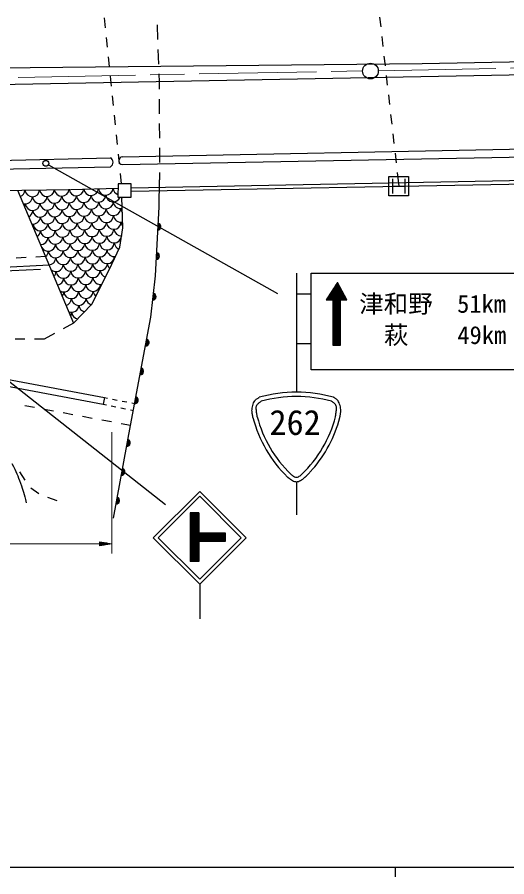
# Model space of a CAD drawing. Units: millimetres, scale not verified. Extents: x 40000 to 680000, y 20000 to 380000.
# Drawn here: x 129386 to 179397, y 204000 to 291900 of the extents above; entities that cross this region are included whole.
import ezdxf
from ezdxf.enums import TextEntityAlignment as Align

# ---------------------------------------------------------------- set-up
doc = ezdxf.new("R2010")
doc.units = ezdxf.units.MM
doc.header["$LTSCALE"] = 1000
doc.linetypes.add('CHAIN', pattern=[18.5, 12, -1.5, 3.5, -1.5])
for name, color, linetype, lineweight in [('M-BGD', 7, 'Continuous', 25), ('M-BMK', 2, 'CHAIN', 13), ('M-BMK-SRVR', 3, 'Continuous', 25), ('M-STR-HTXT', 7, 'Continuous', 13), ('M-STR-STR1', 1, 'Continuous', 25), ('M-STR-STRC', 7, 'Continuous', 25), ('M-STR-STRD', 7, 'Continuous', 25), ('M-TTL-BAND', 7, 'Continuous', 25)]:
    doc.layers.add(name, color=color, linetype=linetype, lineweight=lineweight)
doc.styles.add('ＭＳ ゴシック', font='')
doc.styles.get('ＭＳ ゴシック').set_extended_font_data('MS Gothic')

msp = doc.modelspace()

# ---------------------------------------------------------------- hatches: boundary and pattern name
at = {"layer": 'M-STR-STRC'}
h = msp.add_hatch(dxfattribs=at)
h.set_pattern_fill('USER', color=256, style=0, pattern_type=2)
h.set_pattern_definition([(47.12185, (657201, 293546), (-58.29559, 54.1302), []), (137.12185, (657201, 293546), (-54.13291, -58.29851), [])])
h.paths.add_polyline_path([(162418, 263006), (163049, 263012), (162095, 264782), (160956, 263007), (161626, 263004), (161622, 258376), (162418, 258379)])
h = msp.add_hatch(dxfattribs=at)
h.set_pattern_fill('USER', color=256, style=0, pattern_type=2)
h.set_pattern_definition([(45, (-367627, 362397), (-70.7128, 70.7128), []), (135, (-367627, 362397), (-70.71634, -70.71634), [])])
h.paths.add_polyline_path([(150640, 238274), (150640, 239174), (147947, 239174), (147947, 241206), (147047, 241206), (147047, 236241), (147947, 236241), (147947, 238274)])

# ---------------------------------------------------------------- linework, layer by layer
at = {"layer": 'M-BGD'}
for p, q in [((143683, 291102), (143732, 289603)), ((143765, 288603), (143814, 287104)), ((143847, 286105), (143874, 285289)), ((143874, 285289), (143879, 284528)), ((143885, 283528), (143894, 282028)), ((143901, 281028), (143910, 279528)), ((143917, 278528), (143926, 277028)), ((141032, 274443), (223331, 276023)), ((143932, 276028), (143937, 275267)), ((143871, 272510), (143937, 275267)), ((114369, 273953), (134858, 274292)), ((134858, 274292), (139680, 274424)), ((139684, 274858), (139672, 273506)), ((141036, 274846), (139684, 274858)), ((141024, 273494), (141036, 274846)), ((129429, 274202), (135146, 260613)), ((139672, 273506), (141024, 273494)), ((140160, 270349), (140086, 273502)), ((143505, 265436), (143871, 272510)), ((139860, 268369), (140160, 270349)), ((138765, 266073), (139860, 268369)), ((130285, 267320), (129287, 267272)), ((132283, 267417), (131284, 267369)), ((82243, 264162), (132639, 266571)), ((121986, 265661), (131754, 266128)), ((137025, 262563), (138765, 266073)), ((143041, 261218), (143505, 265436)), ((135146, 260613), (137025, 262563)), ((140972, 250143), (143041, 261218)), ((135146, 260613), (134080, 260039)), ((133199, 259565), (132133, 258991)), ((130161, 258988), (129161, 258986)), ((132133, 258991), (131161, 258989)), ((128209, 254207), (138179, 252313)), ((128339, 254903), (138311, 253009)), ((138311, 253009), (138179, 252313)), ((138179, 252313), (138495, 252247)), ((138311, 253009), (138626, 252946)), ((139116, 252848), (139607, 252750)), ((140097, 252653), (140587, 252555)), ((141078, 252457), (141392, 252394)), ((131142, 251981), (130159, 252165)), ((133108, 251613), (132125, 251797)), ((135074, 251246), (134091, 251430)), ((138984, 252146), (139474, 252044)), ((139963, 251943), (140453, 251841)), ((140942, 251740), (141258, 251674)), ((137040, 250878), (136057, 251062)), ((139006, 250511), (138023, 250695)), ((139210, 240671), (140972, 250143)), ((140972, 250143), (139989, 250327)), ((129623, 245407), (130158, 244562)), ((130763, 243783), (131580, 243206)), ((132489, 242812), (133436, 242491))]:
    msp.add_line(p, q, dxfattribs=at)
for centre, radius, start, end in [((130927, 274286), 752, 185.18795, 357.28821), ((132427, 274319), 752, 185.18795, 357.28821), ((133927, 274351), 752, 185.18795, 357.28821), ((135426, 274384), 752, 185.18795, 357.28821), ((136926, 274416), 752, 185.18795, 357.28821), ((138426, 274448), 752, 185.18795, 357.28821), ((139925, 274481), 752, 185.18795, 250.51963), ((129428, 274254), 752, 291.36449, 357.28821), ((130193, 273570), 752, 255.18274, 357.28821), ((131692, 273603), 752, 185.18795, 357.28821), ((133192, 273635), 752, 185.18795, 357.28821), ((134692, 273668), 752, 185.18795, 357.28821), ((136191, 273700), 752, 185.18795, 357.28821), ((137691, 273732), 752, 185.18795, 357.28821), ((139190, 273765), 752, 185.18795, 339.69871), ((140690, 273797), 752, 203.03212, 216.96909), ((129458, 272854), 752, 334.0807, 357.28821), ((130958, 272887), 752, 185.18795, 357.28821), ((132457, 272919), 752, 185.18795, 357.28821), ((133957, 272952), 752, 185.18795, 357.28821), ((135456, 272984), 752, 185.18795, 357.28821), ((136956, 273016), 752, 185.18795, 357.28821), ((138456, 273049), 752, 185.18795, 357.28821), ((139955, 273081), 752, 185.18795, 282.11106), ((130223, 272171), 752, 297.07503, 357.28821), ((131722, 272203), 752, 185.18795, 357.28821), ((133222, 272236), 752, 185.18795, 357.28821), ((134722, 272268), 752, 185.18795, 357.28821), ((136221, 272300), 752, 185.18795, 357.28821), ((137721, 272333), 752, 185.18795, 357.28821), ((138486, 271649), 752, 185.18795, 357.28821), ((139221, 272365), 752, 185.18795, 357.28821), ((139986, 271682), 752, 185.18795, 282.33789), ((140720, 272398), 752, 185.18795, 217.34991), ((130988, 271487), 752, 262.08499, 357.28821), ((130253, 270771), 752, 342.204, 357.28821), ((131753, 270803), 752, 185.18795, 357.28821), ((132487, 271520), 752, 185.18795, 357.28821), ((133252, 270836), 752, 185.18795, 357.28821), ((133987, 271552), 752, 185.18795, 357.28821), ((134752, 270868), 752, 185.18795, 357.28821), ((135487, 271584), 752, 185.18795, 357.28821), ((136252, 270901), 752, 185.18795, 357.28821), ((136986, 271617), 752, 185.18795, 357.28821), ((137751, 270933), 752, 185.18795, 357.28821), ((139251, 270966), 752, 185.18795, 357.28821), ((140751, 270998), 752, 185.18795, 217.72727), ((143711, 270474), 354, 275.8411, 78.24628), ((143711, 270474), 283, 278.06514, 76.02224), ((131018, 270087), 752, 302.82845, 357.28821), ((132518, 270120), 752, 185.18795, 357.28821), ((134017, 270152), 752, 185.18795, 357.28821), ((135517, 270185), 752, 185.18795, 357.28821), ((137017, 270217), 752, 185.18795, 357.28821), ((138516, 270249), 752, 185.18795, 357.28821), ((140016, 270282), 752, 185.18795, 271.56166), ((143711, 270474), 212, 281.81147, 72.27591), ((143711, 270474), 142, 289.52319, 64.56418), ((143711, 270474), 100, 299.84086, 54.24652), ((143711, 270474), 100, 299.84086, 54.24652), ((131783, 269404), 752, 268.52247, 357.28821), ((133283, 269436), 752, 185.18795, 357.28821), ((134782, 269469), 752, 185.18795, 357.28821), ((136282, 269501), 752, 185.18795, 357.28821), ((137782, 269533), 752, 185.18795, 357.28821), ((139281, 269566), 752, 185.18795, 357.28821), ((140781, 269598), 752, 185.18795, 186.46561), ((131048, 268688), 752, 351.99044, 357.28821), ((132548, 268720), 752, 185.18795, 198.151), ((132548, 268720), 752, 207.48126, 357.28821), ((134048, 268753), 752, 185.18795, 357.28821), ((135547, 268785), 752, 185.18795, 357.28821), ((137047, 268817), 752, 185.18795, 357.28821), ((137812, 268134), 752, 185.18795, 357.28821), ((138547, 268850), 752, 185.18795, 357.28821), ((139311, 268166), 752, 185.18795, 277.37507), ((140046, 268882), 752, 185.18795, 248.56653), ((131813, 268004), 752, 308.68619, 357.28821), ((133313, 268037), 752, 185.18795, 357.28821), ((132578, 267320), 752, 274.64737, 357.28821), ((134078, 267353), 752, 185.18795, 357.28821), ((134813, 268069), 752, 185.18795, 357.28821), ((135577, 267385), 752, 185.18795, 357.28821), ((136312, 268101), 752, 185.18795, 357.28821), ((137077, 267418), 752, 185.18795, 357.28821), ((138577, 267450), 752, 185.18795, 357.28821), ((140076, 267483), 752, 185.18795, 194.40711), ((143557, 267478), 354, 275.8411, 78.24628), ((143557, 267478), 283, 278.06514, 76.02224), ((143557, 267478), 212, 281.81147, 72.27591), ((143557, 267478), 142, 289.52319, 64.56418), ((143557, 267478), 100, 299.84086, 54.24652), ((143557, 267478), 100, 299.84086, 54.24652), ((133343, 266637), 752, 229.03791, 357.28821), ((134843, 266669), 752, 185.18795, 357.28821), ((136342, 266702), 752, 185.18795, 357.28821), ((137842, 266734), 752, 185.18795, 357.28821), ((139342, 266766), 752, 185.18795, 227.32756), ((132608, 265921), 752, 314.72017, 357.28821), ((134108, 265953), 752, 185.18795, 357.28821), ((135608, 265986), 752, 185.18795, 357.28821), ((137107, 266018), 752, 185.18795, 357.28821), ((138607, 266050), 752, 185.18795, 253.70652), ((133373, 265237), 752, 280.56363, 357.28821), ((134873, 265270), 752, 185.18795, 357.28821), ((136373, 265302), 752, 185.18795, 357.28821), ((137138, 264618), 752, 185.18795, 357.28821), ((137872, 265334), 752, 185.18795, 282.49737), ((138637, 264651), 752, 185.18795, 200.1575), ((134138, 264554), 752, 239.92469, 357.28821), ((133404, 263838), 752, 321.02257, 357.28821), ((134903, 263870), 752, 185.18795, 357.28821), ((135638, 264586), 752, 185.18795, 357.28821), ((136403, 263902), 752, 185.18795, 357.28821), ((137903, 263935), 752, 185.18795, 230.0124), ((134169, 263154), 752, 286.34955, 357.28821), ((135668, 263186), 752, 185.18795, 357.28821), ((137168, 263219), 752, 185.18795, 253.99272), ((143219, 263333), 354, 272.50674, 74.91192), ((143219, 263333), 283, 274.73078, 72.68788), ((143219, 263333), 212, 278.47711, 68.94155), ((143219, 263333), 142, 286.18883, 61.22982), ((143219, 263333), 100, 296.5065, 50.91216), ((143219, 263333), 100, 296.5065, 50.91216), ((134934, 262470), 752, 248.55759, 357.28821), ((136433, 262503), 752, 185.18795, 256.8149), ((134199, 261754), 752, 327.72316, 357.28821), ((135698, 261787), 752, 185.18795, 259.72241), ((142504, 258639), 354, 268.21623, 70.62141), ((142504, 258639), 283, 270.44027, 68.39737), ((142504, 258639), 212, 274.1866, 64.65104), ((142504, 258639), 142, 281.89833, 56.93931), ((142504, 258639), 100, 292.21599, 46.62165), ((142504, 258639), 100, 292.21599, 46.62165), ((141953, 255690), 354, 268.21623, 70.62141), ((141953, 255690), 283, 270.44027, 68.39737), ((141953, 255690), 212, 274.1866, 64.65104), ((141953, 255690), 142, 281.89833, 56.93931), ((141953, 255690), 100, 292.21599, 46.62165), ((141953, 255690), 100, 292.21599, 46.62165), ((141402, 252742), 354, 268.21623, 70.62141), ((141402, 252742), 283, 270.44027, 68.39737), ((141402, 252742), 212, 274.1866, 64.65104), ((141402, 252742), 142, 281.89833, 56.93931), ((141402, 252742), 100, 292.21599, 46.62165), ((141402, 252742), 100, 292.21599, 46.62165), ((140586, 248366), 354, 268.26218, 70.66736), ((140586, 248366), 283, 270.48622, 68.44332), ((140586, 248366), 212, 274.23254, 64.69699), ((140586, 248366), 142, 281.94427, 56.98526), ((140586, 248366), 100, 292.26194, 46.6676), ((140586, 248366), 100, 292.26194, 46.6676), ((140038, 245417), 354, 268.26218, 70.66736), ((140038, 245417), 283, 270.48622, 68.44332), ((140038, 245417), 212, 274.23254, 64.69699), ((140038, 245417), 142, 281.94427, 56.98526), ((140038, 245417), 100, 292.26194, 46.6676), ((140038, 245417), 100, 292.26194, 46.6676), ((139489, 242467), 354, 268.26218, 70.66736), ((139489, 242467), 283, 270.48622, 68.44332), ((139489, 242467), 212, 274.23254, 64.69699), ((139489, 242467), 142, 281.94427, 56.98526), ((139489, 242467), 100, 292.26194, 46.6676), ((139489, 242467), 100, 292.26194, 46.6676)]:
    msp.add_arc(centre, radius, start, end, dxfattribs=at)
msp.add_open_spline([(128847, 246267), (129299, 245335), (129440, 245053), (129728, 244238), (129997, 243479), (130069, 243195), (130294, 242257)], degree=3, knots=[0, 0, 0, 0, 1, 1, 1, 2, 2, 2, 2], dxfattribs=at)
at = {"layer": 'M-BMK'}
for p, q in [((166274, 286417), (234514, 287760)), ((110982, 285383), (164674, 286415))]:
    msp.add_line(p, q, dxfattribs=at)
at = {"layer": 'M-BMK-SRVR'}
msp.add_circle((165474, 286395), 800, dxfattribs=at)
at = {"layer": 'M-STR-HTXT'}
for p, q in [((139035, 249473), (139035, 237052)), ((139035, 238052), (137785, 238260)), ((137785, 238260), (137785, 237843)), ((138035, 238218), (137785, 238218)), ((137785, 238052), (67377, 238052)), ((137785, 238177), (138285, 238177)), ((138535, 238135), (137785, 238135)), ((137785, 238093), (138785, 238093)), ((139035, 238052), (137785, 237843)), ((139035, 238052), (137785, 238052)), ((137785, 238010), (138785, 238010)), ((138535, 237968), (137785, 237968)), ((137785, 237927), (138285, 237927)), ((138035, 237885), (137785, 237885))]:
    msp.add_line(p, q, dxfattribs=at)
at = {"layer": 'M-STR-STR1'}
for p, q in [((166403, 291900), (166515, 290906)), ((166403, 291900), (166515, 290906)), ((138264, 291823), (138366, 290828)), ((138264, 291823), (138366, 290828)), ((138468, 289833), (138570, 288838)), ((138468, 289833), (138570, 288838)), ((166628, 289913), (166740, 288919)), ((166628, 289913), (166740, 288919)), ((138672, 287843), (138774, 286849)), ((138672, 287843), (138774, 286849)), ((166853, 287925), (166966, 286932)), ((166853, 287925), (166966, 286932)), ((138876, 285854), (138978, 284859)), ((138876, 285854), (138978, 284859)), ((167078, 285938), (167191, 284944)), ((167078, 285938), (167191, 284944)), ((167303, 283951), (167416, 282957)), ((167303, 283951), (167416, 282957)), ((139080, 283864), (139182, 282870)), ((139080, 283864), (139182, 282870)), ((139284, 281875), (139386, 280880)), ((139284, 281875), (139386, 280880)), ((167529, 281964), (167641, 280970)), ((167529, 281963), (167641, 280970)), ((139488, 279885), (139590, 278890)), ((139488, 279885), (139590, 278890)), ((167754, 279976), (167867, 278983)), ((167754, 279976), (167866, 278983)), ((139692, 277896), (139795, 276901)), ((139692, 277896), (139794, 276901)), ((167979, 277989), (168092, 276995)), ((167979, 277989), (168092, 276995)), ((139897, 275906), (140004, 274855)), ((139897, 275906), (140004, 274855)), ((141029, 274116), (223341, 275654)), ((141029, 274116), (223341, 275654)), ((168204, 276002), (168360, 274627)), ((168204, 276002), (168360, 274627))]:
    msp.add_line(p, q, dxfattribs=at)
at = {"layer": 'M-STR-STRC'}
for p, q in [((132578, 276810), (155970, 263631)), ((101683, 275806), (144546, 242087)), ((167360, 273627), (167360, 275627)), ((167360, 275627), (169360, 275627)), ((167735, 275377), (167735, 273877)), ((168985, 275377), (168985, 273877)), ((169360, 275627), (169360, 273627)), ((167735, 274627), (168985, 274627)), ((169360, 273627), (167360, 273627)), ((157904, 265742), (157904, 253559)), ((159415, 255827), (159415, 265742)), ((159415, 265742), (180366, 265742)), ((157904, 263605), (159415, 263605)), ((157904, 258537), (159415, 258537)), ((180366, 255827), (159415, 255827)), ((157903, 244401), (157903, 241015)), ((143291, 238668), (148029, 243405)), ((143786, 238668), (148029, 242911)), ((148029, 243405), (152767, 238668)), ((148029, 242911), (152272, 238668)), ((147047, 241206), (147047, 236241)), ((147947, 241206), (147047, 241206)), ((147947, 241206), (147947, 239174)), ((147947, 239174), (150640, 239174)), ((150640, 239174), (150640, 238274)), ((143291, 238668), (148029, 233930)), ((143786, 238668), (148029, 234425)), ((150640, 238274), (147947, 238274)), ((147947, 238274), (147947, 236241)), ((148029, 234425), (152272, 238668)), ((148029, 233930), (152767, 238668)), ((147947, 236241), (147047, 236241)), ((148029, 233930), (148029, 230375))]:
    msp.add_line(p, q, dxfattribs=at)
msp.add_lwpolyline([(162418, 263006), (163049, 263012), (162095, 264782), (160956, 263007), (161626, 263004), (161622, 258376), (162418, 258379)], close=True, dxfattribs=at)
msp.add_circle((132310, 276956), 305, dxfattribs=at)
for centre, radius, start, end in [((157903, 239470), 14089, 74.37436, 105.62533), ((157903, 239470), 13639, 74.69511, 105.30489), ((166068, 254228), 13024, 194.53156, 225.907), ((166068, 254228), 12574, 194.63957, 226.12), ((149738, 254228), 12574, 313.88, 345.36043), ((149738, 254228), 13024, 318.73123, 345.42803)]:
    msp.add_arc(centre, radius, start, end, dxfattribs=at)
for points, knots in [([(153461, 250960), (153461, 250961), (153461, 250962), (153461, 250962), (153461, 250964), (153460, 250967), (153460, 250968), (153460, 250970), (153459, 250974), (153459, 250976), (153459, 250978), (153458, 250983), (153458, 250985), (153451, 251028), (153430, 251158), (153423, 251201), (153417, 251235), (153399, 251335), (153394, 251369), (153390, 251397), (153378, 251483), (153375, 251512), (153372, 251541), (153367, 251627), (153368, 251655), (153369, 251707), (153379, 251862), (153386, 251914), (153394, 251970), (153426, 252139), (153440, 252194), (153454, 252248), (153506, 252409), (153528, 252460), (153548, 252506), (153622, 252635), (153650, 252677), (153661, 252694), (153706, 252741), (153721, 252756), (153738, 252772), (153790, 252815), (153808, 252828), (153829, 252844), (153895, 252890), (153916, 252905), (153944, 252924), (154026, 252981), (154054, 253000), (154058, 253003), (154069, 253011), (154073, 253014), (154077, 253016), (154087, 253024), (154091, 253026), (154093, 253028), (154101, 253033), (154103, 253035), (154104, 253036), (154107, 253038), (154108, 253038)], [0, 0, 0, 0, 1, 1, 1, 2, 2, 2, 3, 3, 3, 4, 4, 4, 5, 5, 5, 6, 6, 6, 7, 7, 7, 8, 8, 8, 9, 9, 9, 10, 10, 10, 11, 11, 11, 12, 12, 12, 13, 13, 13, 14, 14, 14, 15, 15, 15, 16, 16, 16, 17, 17, 17, 18, 18, 18, 19, 19, 19, 20, 20, 20, 20]), ([(153903, 251050), (153901, 251063), (153896, 251101), (153894, 251114), (153889, 251146), (153875, 251243), (153871, 251275), (153865, 251318), (153848, 251446), (153842, 251488), (153836, 251532), (153819, 251664), (153815, 251708), (153811, 251746), (153798, 251861), (153797, 251900), (153797, 251933), (153800, 252032), (153806, 252064), (153812, 252095), (153843, 252186), (153858, 252213), (153876, 252246), (153945, 252333), (153970, 252361), (153989, 252382), (154053, 252437), (154075, 252456), (154096, 252473), (154161, 252524), (154183, 252541), (154200, 252553), (154251, 252590), (154269, 252602), (154275, 252607), (154296, 252621), (154303, 252625)], [0, 0, 0, 0, 1, 1, 1, 2, 2, 2, 3, 3, 3, 4, 4, 4, 5, 5, 5, 6, 6, 6, 7, 7, 7, 8, 8, 8, 9, 9, 9, 10, 10, 10, 11, 11, 11, 12, 12, 12, 12]), ([(161903, 251050), (161905, 251063), (161910, 251101), (161912, 251114), (161917, 251146), (161930, 251243), (161935, 251275), (161941, 251318), (161958, 251446), (161964, 251488), (161969, 251532), (161986, 251664), (161991, 251708), (161995, 251746), (162008, 251861), (162009, 251900), (162009, 251933), (162006, 252032), (162000, 252064), (161994, 252095), (161963, 252186), (161948, 252213), (161930, 252246), (161861, 252333), (161836, 252361), (161817, 252382), (161753, 252437), (161731, 252456), (161710, 252473), (161645, 252524), (161623, 252541), (161606, 252553), (161555, 252590), (161537, 252602), (161531, 252607), (161510, 252621), (161503, 252625)], [0, 0, 0, 0, 1, 1, 1, 2, 2, 2, 3, 3, 3, 4, 4, 4, 5, 5, 5, 6, 6, 6, 7, 7, 7, 8, 8, 8, 9, 9, 9, 10, 10, 10, 11, 11, 11, 12, 12, 12, 12]), ([(162342, 250951), (162342, 250952), (162343, 250954), (162343, 250954), (162343, 250956), (162344, 250960), (162344, 250962), (162345, 250964), (162346, 250971), (162346, 250973), (162346, 250975), (162348, 250983), (162348, 250985), (162356, 251028), (162380, 251157), (162387, 251200), (162393, 251233), (162411, 251334), (162416, 251368), (162420, 251396), (162431, 251483), (162434, 251512), (162436, 251540), (162439, 251626), (162438, 251655), (162436, 251707), (162425, 251863), (162418, 251914), (162410, 251971), (162378, 252139), (162364, 252195), (162350, 252249), (162299, 252409), (162277, 252460), (162257, 252506), (162183, 252635), (162156, 252677), (162145, 252694), (162100, 252741), (162085, 252756), (162068, 252772), (162016, 252814), (161998, 252828), (161977, 252844), (161911, 252890), (161890, 252905), (161862, 252924), (161780, 252981), (161752, 253000), (161748, 253003), (161737, 253011), (161733, 253014), (161729, 253016), (161719, 253024), (161715, 253026), (161713, 253028), (161705, 253033), (161703, 253035), (161702, 253036), (161699, 253038), (161698, 253038)], [0, 0, 0, 0, 1, 1, 1, 2, 2, 2, 3, 3, 3, 4, 4, 4, 5, 5, 5, 6, 6, 6, 7, 7, 7, 8, 8, 8, 9, 9, 9, 10, 10, 10, 11, 11, 11, 12, 12, 12, 13, 13, 13, 14, 14, 14, 15, 15, 15, 16, 16, 16, 17, 17, 17, 18, 18, 18, 19, 19, 19, 20, 20, 20, 20]), ([(157006, 244874), (157006, 244874), (157007, 244874), (157007, 244874), (157007, 244873), (157009, 244872), (157009, 244872), (157010, 244872), (157011, 244870), (157012, 244870), (157013, 244869), (157015, 244868), (157015, 244867), (157070, 244828), (157231, 244707), (157287, 244668), (157331, 244638), (157465, 244548), (157512, 244522), (157550, 244500), (157669, 244444), (157711, 244431), (157748, 244420), (157864, 244401), (157903, 244401), (157944, 244401), (158066, 244421), (158106, 244432), (158150, 244445), (158280, 244501), (158321, 244523), (158369, 244549), (158506, 244638), (158550, 244670), (158600, 244707), (158744, 244826), (158791, 244867), (158845, 244916), (159002, 245069), (159053, 245120), (159102, 245169), (159243, 245320), (159290, 245370), (159324, 245408), (159427, 245523), (159461, 245562), (159474, 245577), (159513, 245622), (159526, 245638)], [0, 0, 0, 0, 1, 1, 1, 2, 2, 2, 3, 3, 3, 4, 4, 4, 5, 5, 5, 6, 6, 6, 7, 7, 7, 8, 8, 8, 9, 9, 9, 10, 10, 10, 11, 11, 11, 12, 12, 12, 13, 13, 13, 14, 14, 14, 15, 15, 15, 16, 16, 16, 16]), ([(157353, 245165), (157362, 245155), (157390, 245125), (157400, 245116), (157425, 245094), (157498, 245027), (157525, 245008), (157558, 244984), (157663, 244916), (157701, 244900), (157739, 244884), (157861, 244851), (157903, 244851), (157945, 244851), (158067, 244884), (158105, 244900), (158143, 244916), (158248, 244984), (158281, 245008), (158308, 245027), (158381, 245094), (158406, 245116), (158416, 245125), (158444, 245155), (158453, 245165)], [0, 0, 0, 0, 1, 1, 1, 2, 2, 2, 3, 3, 3, 4, 4, 4, 5, 5, 5, 6, 6, 6, 7, 7, 7, 8, 8, 8, 8])]:
    msp.add_open_spline(points, degree=3, knots=knots, dxfattribs=at)
at = {"layer": 'M-STR-STRD'}
for p, q in [((170757, 287161), (206063, 287839)), ((112591, 286569), (170757, 287161)), ((206251, 286504), (83031, 284105)), ((140112, 277634), (304357, 280796)), ((140127, 276824), (304718, 279985)), ((102171, 276580), (138905, 277534)), ((65809, 275037), (138925, 276605))]:
    msp.add_line(p, q, dxfattribs=at)
for centre, radius, start, end in [((138626, 277063), 547, 303.07385, 59.38324), ((140177, 277230), 409, 99.09268, 263.113)]:
    msp.add_arc(centre, radius, start, end, dxfattribs=at)
at = {"layer": 'M-TTL-BAND'}
for p, q in [((40000, 205000), (579000, 205000)), ((168000, 205000), (168000, 204000))]:
    msp.add_line(p, q, dxfattribs=at)

# ---------------------------------------------------------------- texts
at = {"layer": 'M-STR-STRC', "style": 'ＭＳ ゴシック'}
for s, p in [('津和野\u300051km', (171818, 261127)), ('萩\u3000\u300049km', (173092, 257932))]:
    msp.add_text(s, height=1833, dxfattribs=at).set_placement(p, align=Align.BOTTOM_CENTER)
msp.add_text('262', height=2566, dxfattribs=at).set_placement((155156, 248411), align=Align.BOTTOM_LEFT)

doc.saveas('drawing.dxf')
